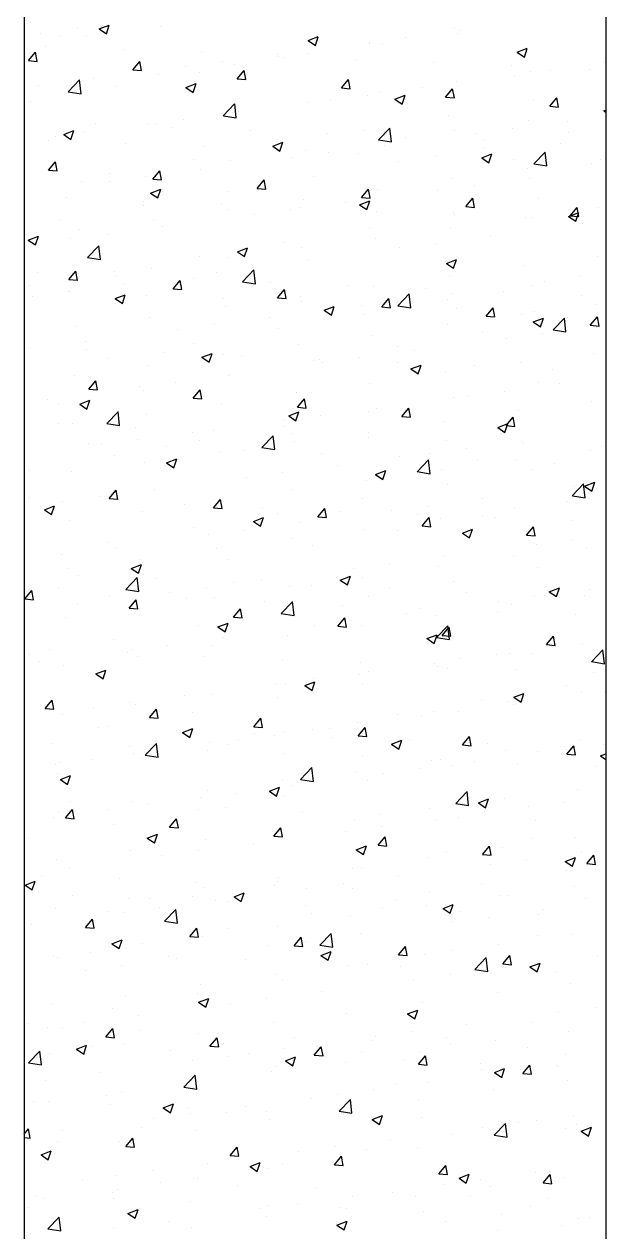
# Model space of a CAD drawing. Header units: millimetres. Extents: x 331487 to 517269, y 198509 to 399936.
# Drawn here: x 420204 to 420604, y 336770 to 337600 of the extents above; entities that cross this region are included whole.
import ezdxf

# ---------------------------------------------------------------- set-up
doc = ezdxf.new("R2010")
doc.units = ezdxf.units.MM
doc.header["$MEASUREMENT"] = 0
doc.layers.add('COLUMN', color=6, linetype='Continuous')

msp = doc.modelspace()

# ---------------------------------------------------------------- linework, layer by layer
at = {"layer": 'COLUMN'}
for p, q in [((420204.35, 340095.96), (420204.35, 335610.96)), ((420604.35, 339695.96), (420604.35, 335210.96))]:
    msp.add_line(p, q, dxfattribs=at)
at = {"layer": 'COLUMN', "color": 2, "linetype": 'Continuous'}
for p, q in [((420215.7, 337593.21), (420215.7, 337593.21)), ((420228.72, 337591.4), (420228.72, 337591.4)), ((420240.73, 337596.51), (420240.73, 337596.51)), ((420247.54, 337591.5), (420247.54, 337591.5)), ((420255.9, 337596.23), (420262.9, 337598.91)), ((420255.9, 337596.23), (420260.87, 337592.87)), ((420260.87, 337592.87), (420262.89, 337598.91)), ((420298.05, 337597.91), (420298.05, 337597.91)), ((420500.18, 337596.45), (420500.18, 337596.45)), ((420502.57, 337593.05), (420502.57, 337593.05)), ((420504.42, 337595.25), (420504.42, 337595.25)), ((420219.2, 337584.33), (420219.2, 337584.33)), ((420399.61, 337588.22), (420406.61, 337590.91)), ((420399.61, 337588.22), (420404.58, 337584.86)), ((420404.58, 337584.86), (420406.61, 337590.9)), ((420441.52, 337586.96), (420441.52, 337586.96)), ((420441.86, 337586.44), (420441.86, 337586.44)), ((420450.63, 337585.56), (420450.63, 337585.56)), ((420466.55, 337590.26), (420466.55, 337590.26)), ((420543.32, 337580.21), (420550.32, 337582.9)), ((420548.29, 337576.85), (420550.32, 337582.89)), ((420207.28, 337574.49), (420212.1, 337580.23)), ((420207.28, 337574.49), (420213.26, 337573.96)), ((420213.25, 337573.96), (420212.1, 337580.23)), ((420272.58, 337582.07), (420272.58, 337582.07)), ((420325.97, 337579.82), (420325.97, 337579.82)), ((420378.36, 337578.65), (420378.36, 337578.65)), ((420379.35, 337577.56), (420379.35, 337577.56)), ((420383.55, 337576.43), (420383.55, 337576.43)), ((420400.12, 337579.16), (420400.12, 337579.16)), ((420432.73, 337575.3), (420432.73, 337575.3)), ((420543.32, 337580.21), (420548.3, 337576.85)), ((420279, 337568.21), (420283.82, 337573.96)), ((420279, 337568.21), (420284.98, 337567.69)), ((420284.98, 337567.68), (420283.82, 337573.95)), ((420315.45, 337570.37), (420315.45, 337570.37)), ((420325.23, 337566.42), (420325.23, 337566.42)), ((420340.49, 337573.66), (420340.49, 337573.66)), ((420348.77, 337572.11), (420348.77, 337572.11)), ((420350.73, 337561.94), (420355.55, 337567.68)), ((420356.71, 337561.41), (420355.55, 337567.68)), ((420486.11, 337573.05), (420486.11, 337573.05)), ((420539.5, 337570.79), (420539.5, 337570.79)), ((420552.69, 337566.81), (420552.69, 337566.81)), ((420566.3, 337567.42), (420566.3, 337567.42)), ((420592.88, 337568.54), (420592.88, 337568.54)), ((420603.2, 337573.21), (420603.2, 337573.21)), ((420604.18, 337572.4), (420604.18, 337572.4)), ((420234.59, 337553.1), (420242.38, 337561.22)), ((420243.5, 337551.74), (420242.39, 337561.24)), ((420246.32, 337558.21), (420246.32, 337558.21)), ((420252.3, 337562.05), (420252.3, 337562.05)), ((420296.83, 337564.62), (420296.83, 337564.62)), ((420315.59, 337555.96), (420322.59, 337558.65)), ((420320.56, 337552.61), (420322.59, 337558.65)), ((420350.73, 337561.94), (420356.71, 337561.41)), ((420422.46, 337555.66), (420427.28, 337561.41)), ((420428.43, 337555.13), (420427.28, 337561.4)), ((420501.35, 337559.77), (420501.35, 337559.77)), ((420541.27, 337564.12), (420541.27, 337564.12)), ((420214.43, 337557.07), (420214.43, 337557.07)), ((420234.61, 337553.12), (420243.5, 337551.74)), ((420266.91, 337556.41), (420266.91, 337556.41)), ((420315.59, 337555.96), (420320.56, 337552.61)), ((420422.46, 337555.66), (420428.43, 337555.14)), ((420440.24, 337550.82), (420440.24, 337550.82)), ((420449.41, 337552.27), (420449.41, 337552.27)), ((420459.3, 337547.96), (420466.3, 337550.64)), ((420464.27, 337544.6), (420466.3, 337550.64)), ((420478.12, 337555.81), (420478.12, 337555.81)), ((420494.18, 337549.39), (420499, 337555.13)), ((420500.16, 337548.86), (420499, 337555.13)), ((420208.59, 337546.4), (420208.59, 337546.4)), ((420341.31, 337536.55), (420349.1, 337544.67)), ((420350.22, 337535.19), (420349.12, 337544.69)), ((420398.9, 337545.87), (420398.9, 337545.87)), ((420415.21, 337547.52), (420415.21, 337547.52)), ((420459.3, 337547.96), (420464.27, 337544.6)), ((420494.18, 337549.39), (420500.16, 337548.86)), ((420554.37, 337546.79), (420554.37, 337546.79)), ((420565.91, 337543.11), (420570.73, 337548.86)), ((420565.91, 337543.11), (420571.89, 337542.59)), ((420571.88, 337542.58), (420570.73, 337548.85)), ((420314.18, 337534.22), (420314.18, 337534.22)), ((420341.33, 337536.57), (420350.22, 337535.19)), ((420347.56, 337538.82), (420347.56, 337538.82)), ((420352.05, 337539.21), (420352.05, 337539.21)), ((420496.05, 337536.78), (420496.05, 337536.78)), ((420551.48, 337533.52), (420551.48, 337533.52)), ((420577.87, 337532.96), (420577.87, 337532.96)), ((420601.99, 337539.92), (420601.99, 337539.92)), ((420603.01, 337539.95), (420604.35, 337540.46)), ((420603.01, 337539.95), (420604.35, 337539.05)), ((420231.56, 337523.71), (420238.57, 337526.4)), ((420236.54, 337520.35), (420238.56, 337526.4)), ((420245.11, 337524.93), (420245.11, 337524.93)), ((420253.11, 337530.97), (420253.11, 337530.97)), ((420289.15, 337530.93), (420289.15, 337530.93)), ((420295.62, 337531.33), (420295.62, 337531.33)), ((420306.49, 337528.72), (420306.49, 337528.72)), ((420359.87, 337526.46), (420359.87, 337526.46)), ((420437.74, 337526.77), (420437.74, 337526.77)), ((420448.04, 337520), (420455.83, 337528.12)), ((420456.95, 337518.64), (420455.84, 337528.13)), ((420500.13, 337526.48), (420500.13, 337526.48)), ((420514.96, 337524.68), (420514.96, 337524.68)), ((420540, 337527.97), (420540, 337527.97)), ((420578.33, 337524.84), (420578.33, 337524.84)), ((420220.81, 337519.79), (420220.81, 337519.79)), ((420225.99, 337522.61), (420225.99, 337522.61)), ((420231.56, 337523.71), (420236.54, 337520.36)), ((420274.2, 337517.54), (420274.2, 337517.54)), ((420375.28, 337515.7), (420382.28, 337518.39)), ((420379.42, 337516.76), (420379.42, 337516.76)), ((420380.25, 337512.35), (420382.28, 337518.39)), ((420413.26, 337524.2), (420413.26, 337524.2)), ((420448.05, 337520.02), (420456.95, 337518.64)), ((420448.2, 337518.98), (420448.2, 337518.98)), ((420451.81, 337516.36), (420451.81, 337516.36)), ((420466.64, 337521.95), (420466.64, 337521.95)), ((420520.02, 337519.69), (420520.02, 337519.69)), ((420573.4, 337517.44), (420573.4, 337517.44)), ((420327.58, 337515.28), (420327.58, 337515.28)), ((420375.28, 337515.7), (420380.25, 337512.35)), ((420380.96, 337513.03), (420380.96, 337513.03)), ((420388.9, 337508.08), (420388.9, 337508.08)), ((420397.68, 337512.58), (420397.68, 337512.58)), ((420413.94, 337511.38), (420413.94, 337511.38)), ((420434.34, 337510.77), (420434.34, 337510.77)), ((420487.72, 337508.52), (420487.72, 337508.52)), ((420518.99, 337507.69), (420525.99, 337510.38)), ((420520.02, 337514.83), (420520.02, 337514.83)), ((420523.96, 337504.34), (420525.99, 337510.38)), ((420554.76, 337503.45), (420562.55, 337511.57)), ((420563.67, 337502.08), (420562.57, 337511.58)), ((420221.15, 337499.27), (420225.97, 337505.01)), ((420227.13, 337498.74), (420225.97, 337505.01)), ((420321.1, 337506.75), (420321.1, 337506.75)), ((420325.75, 337499.77), (420325.75, 337499.77)), ((420346.34, 337505.54), (420346.34, 337505.54)), ((420461.7, 337504.82), (420461.7, 337504.82)), ((420518.99, 337507.69), (420523.96, 337504.34)), ((420541.11, 337506.26), (420541.11, 337506.26)), ((420550.26, 337500.23), (420550.26, 337500.23)), ((420554.78, 337503.46), (420563.67, 337502.08)), ((420594.49, 337504.01), (420594.49, 337504.01)), ((420600.77, 337506.63), (420600.77, 337506.63)), ((420221.15, 337499.27), (420227.13, 337498.74)), ((420243.89, 337491.64), (420243.89, 337491.64)), ((420262.78, 337496.74), (420262.78, 337496.74)), ((420262.84, 337491.49), (420262.84, 337491.49)), ((420287.87, 337494.78), (420287.87, 337494.78)), ((420292.88, 337492.99), (420297.7, 337498.74)), ((420292.88, 337492.99), (420298.86, 337492.47)), ((420294.4, 337498.04), (420294.4, 337498.04)), ((420298.85, 337492.46), (420297.7, 337498.73)), ((420364.6, 337486.72), (420369.43, 337492.46)), ((420370.58, 337486.19), (420369.42, 337492.46)), ((420403.38, 337494.81), (420403.38, 337494.81)), ((420498.92, 337493.19), (420498.92, 337493.19)), ((420551.56, 337493.52), (420551.56, 337493.52)), ((420204.46, 337486.73), (420204.46, 337486.73)), ((420291.26, 337483.45), (420298.26, 337486.14)), ((420291.26, 337483.45), (420296.23, 337480.09)), ((420296.23, 337480.09), (420298.25, 337486.14)), ((420345.06, 337484.8), (420345.06, 337484.8)), ((420364.61, 337486.72), (420370.58, 337486.19)), ((420436.33, 337480.44), (420441.15, 337486.19)), ((420442.31, 337479.91), (420441.15, 337486.18)), ((420446.98, 337485.69), (420446.98, 337485.69)), ((420488.66, 337485.24), (420488.66, 337485.24)), ((420513.69, 337488.53), (420513.69, 337488.53)), ((420233.22, 337480.14), (420233.22, 337480.14)), ((420286.6, 337477.88), (420286.6, 337477.88)), ((420339.98, 337475.63), (420339.98, 337475.63)), ((420396.47, 337479.29), (420396.47, 337479.29)), ((420425.5, 337476.92), (420425.5, 337476.92)), ((420434.97, 337475.44), (420441.97, 337478.13)), ((420434.97, 337475.44), (420439.94, 337472.09)), ((420436.33, 337480.44), (420442.31, 337479.92)), ((420439.94, 337472.08), (420441.97, 337478.13)), ((420508.06, 337474.17), (420512.88, 337479.91)), ((420514.03, 337473.64), (420512.88, 337479.91)), ((420558.21, 337479.83), (420558.21, 337479.83)), ((420286.74, 337474.79), (420286.74, 337474.79)), ((420345.12, 337472.25), (420345.12, 337472.25)), ((420362.59, 337468.64), (420362.59, 337468.64)), ((420387.63, 337471.94), (420387.63, 337471.94)), ((420393.36, 337473.37), (420393.36, 337473.37)), ((420446.74, 337471.12), (420446.74, 337471.12)), ((420499.89, 337469.82), (420499.89, 337469.82)), ((420500.13, 337468.86), (420500.13, 337468.86)), ((420508.06, 337474.17), (420514.03, 337473.64)), ((420549.05, 337466.94), (420549.05, 337466.94)), ((420553.51, 337466.61), (420553.51, 337466.61)), ((420578.68, 337467.43), (420585.68, 337470.12)), ((420578.68, 337467.43), (420583.66, 337464.08)), ((420579.78, 337467.89), (420584.6, 337473.64)), ((420579.78, 337467.89), (420585.76, 337467.37)), ((420583.65, 337464.08), (420585.68, 337470.12)), ((420585.76, 337467.36), (420584.6, 337473.63)), ((420599.56, 337473.34), (420599.56, 337473.34)), ((420228.42, 337464.77), (420228.42, 337464.77)), ((420242.68, 337458.35), (420242.68, 337458.35)), ((420293.19, 337464.75), (420293.19, 337464.75)), ((420299.44, 337460.33), (420299.44, 337460.33)), ((420441.57, 337459.81), (420441.57, 337459.81)), ((420497.7, 337459.9), (420497.7, 337459.9)), ((420588.41, 337462.39), (420588.41, 337462.39)), ((420207.23, 337451.2), (420214.23, 337453.88)), ((420207.23, 337451.2), (420212.21, 337447.84)), ((420212.2, 337447.84), (420214.23, 337453.88)), ((420236.53, 337452.04), (420236.53, 337452.04)), ((420261.57, 337455.34), (420261.57, 337455.34)), ((420445.76, 337452.4), (420445.76, 337452.4)), ((420525.26, 337454.08), (420525.26, 337454.08)), ((420247.85, 337439.14), (420255.64, 337447.26)), ((420256.76, 337437.78), (420255.65, 337447.27)), ((420350.95, 337443.19), (420357.95, 337445.88)), ((420350.95, 337443.19), (420355.92, 337439.83)), ((420355.92, 337439.83), (420357.94, 337445.87)), ((420383.25, 337449.8), (420383.25, 337449.8)), ((420395.25, 337446), (420395.25, 337446)), ((420462.35, 337445.8), (420462.35, 337445.8)), ((420487.38, 337449.09), (420487.38, 337449.09)), ((420247.86, 337439.16), (420256.76, 337437.78)), ((420324.93, 337439.79), (420324.93, 337439.79)), ((420343.91, 337438.96), (420343.91, 337438.96)), ((420399.2, 337437.48), (420399.2, 337437.48)), ((420494.66, 337435.18), (420501.66, 337437.87)), ((420494.66, 337435.18), (420499.63, 337431.82)), ((420499.63, 337431.82), (420501.66, 337437.86)), ((420547.83, 337433.65), (420547.83, 337433.65)), ((420598.34, 337440.05), (420598.34, 337440.05)), ((420213.74, 337429.04), (420213.74, 337429.04)), ((420235.03, 337424.05), (420239.85, 337429.79)), ((420241, 337423.52), (420239.85, 337429.79)), ((420266.61, 337429.78), (420266.61, 337429.78)), ((420267.12, 337426.79), (420267.12, 337426.79)), ((420291.97, 337431.46), (420291.97, 337431.46)), ((420336.29, 337429.2), (420336.29, 337429.2)), ((420354.57, 337422.59), (420362.36, 337430.71)), ((420361.32, 337432.5), (420361.32, 337432.5)), ((420363.48, 337421.22), (420362.38, 337430.72)), ((420496.49, 337426.61), (420496.49, 337426.61)), ((420587.14, 337426.25), (420587.14, 337426.25)), ((420208.3, 337419.77), (420208.3, 337419.77)), ((420235.03, 337424.05), (420241.01, 337423.53)), ((420241.46, 337425.06), (420241.46, 337425.06)), ((420273.13, 337420.89), (420273.13, 337420.89)), ((420306.75, 337417.77), (420311.57, 337423.52)), ((420306.75, 337417.77), (420312.73, 337417.25)), ((420312.73, 337417.24), (420311.57, 337423.51)), ((420320.51, 337424.53), (420320.51, 337424.53)), ((420354.59, 337422.6), (420363.48, 337421.22)), ((420373.89, 337422.27), (420373.89, 337422.27)), ((420378.48, 337411.5), (420383.3, 337417.24)), ((420384.46, 337410.97), (420383.3, 337417.24)), ((420427.27, 337420.02), (420427.27, 337420.02)), ((420444.55, 337419.11), (420444.55, 337419.11)), ((420480.65, 337417.76), (420480.65, 337417.76)), ((420554.08, 337420.17), (420554.08, 337420.17)), ((420562.11, 337422.95), (420562.11, 337422.95)), ((420210.23, 337412.6), (420210.23, 337412.6)), ((420234.83, 337415.61), (420234.83, 337415.61)), ((420235.26, 337415.9), (420235.26, 337415.9)), ((420266.92, 337410.93), (420273.93, 337413.62)), ((420266.92, 337410.93), (420271.9, 337407.58)), ((420271.89, 337407.58), (420273.92, 337413.62)), ((420288.21, 337413.35), (420288.21, 337413.35)), ((420341.59, 337411.1), (420341.59, 337411.1)), ((420378.48, 337411.5), (420384.46, 337410.97)), ((420394.04, 337412.71), (420394.04, 337412.71)), ((420394.97, 337408.84), (420394.97, 337408.84)), ((420450.21, 337405.22), (420455.03, 337410.97)), ((420456.18, 337404.69), (420455.03, 337410.96)), ((420461.08, 337409.65), (420461.08, 337409.65)), ((420461.3, 337406.04), (420469.09, 337414.15)), ((420470.21, 337404.67), (420469.1, 337414.17)), ((420495.76, 337410.15), (420495.76, 337410.15)), ((420498.95, 337414.64), (420498.95, 337414.64)), ((420534.04, 337415.51), (420534.04, 337415.51)), ((420587.42, 337413.25), (420587.42, 337413.25)), ((420342.69, 337405.67), (420342.69, 337405.67)), ((420410.64, 337402.93), (420417.64, 337405.61)), ((420410.64, 337402.93), (420415.61, 337399.57)), ((420415.61, 337399.57), (420417.64, 337405.61)), ((420436.04, 337406.35), (420436.04, 337406.35)), ((420448.36, 337406.59), (420448.36, 337406.59)), ((420450.21, 337405.22), (420456.18, 337404.7)), ((420461.31, 337406.05), (420470.2, 337404.67)), ((420501.74, 337404.33), (420501.74, 337404.33)), ((420521.93, 337398.95), (420526.75, 337404.69)), ((420527.91, 337398.42), (420526.75, 337404.69)), ((420546.61, 337400.36), (420546.61, 337400.36)), ((420555.12, 337402.08), (420555.12, 337402.08)), ((420597.12, 337406.76), (420597.12, 337406.76)), ((420290.75, 337398.17), (420290.75, 337398.17)), ((420335.01, 337393.05), (420335.01, 337393.05)), ((420372.89, 337398.04), (420372.89, 337398.04)), ((420437.44, 337400.14), (420437.44, 337400.14)), ((420495.27, 337393.32), (420495.27, 337393.32)), ((420521.93, 337398.95), (420527.91, 337398.42)), ((420554.35, 337394.92), (420561.35, 337397.6)), ((420554.35, 337394.92), (420559.32, 337391.56)), ((420559.32, 337391.56), (420561.35, 337397.6)), ((420568.02, 337389.49), (420575.81, 337397.6)), ((420576.93, 337388.12), (420575.82, 337397.62)), ((420578.04, 337398.21), (420578.04, 337398.21)), ((420593.66, 337392.67), (420598.48, 337398.42)), ((420593.66, 337392.67), (420599.64, 337392.15)), ((420599.63, 337392.14), (420598.48, 337398.41)), ((420240.24, 337391.77), (420240.24, 337391.77)), ((420309.98, 337389.76), (420309.98, 337389.76)), ((420379.12, 337390.13), (420379.12, 337390.13)), ((420443.33, 337385.82), (420443.33, 337385.82)), ((420519.72, 337388.2), (420519.72, 337388.2)), ((420560.83, 337386.81), (420560.83, 337386.81)), ((420568.04, 337389.5), (420576.93, 337388.12)), ((420598.71, 337391.79), (420598.71, 337391.79)), ((420208.95, 337376.46), (420208.95, 337376.46)), ((420246.83, 337381.44), (420246.83, 337381.44)), ((420247.23, 337375.95), (420247.23, 337375.95)), ((420320.8, 337380.12), (420320.8, 337380.12)), ((420392.82, 337379.42), (420392.82, 337379.42)), ((420461.4, 337378.19), (420461.4, 337378.19)), ((420535.8, 337383.51), (420535.8, 337383.51)), ((420262.49, 337370.11), (420262.49, 337370.11)), ((420300.61, 337373.7), (420300.61, 337373.7)), ((420326.61, 337370.67), (420333.62, 337373.36)), ((420326.61, 337370.67), (420331.59, 337367.32)), ((420331.59, 337367.32), (420333.61, 337373.36)), ((420341.48, 337372.38), (420341.48, 337372.38)), ((420353.99, 337371.44), (420353.99, 337371.44)), ((420403.08, 337368.18), (420403.08, 337368.18)), ((420407.38, 337369.19), (420407.38, 337369.19)), ((420434.77, 337370.21), (420434.77, 337370.21)), ((420472.64, 337375.2), (420472.64, 337375.2)), ((420545.4, 337367.07), (420545.4, 337367.07)), ((420595.91, 337373.47), (420595.91, 337373.47)), ((420289.54, 337364.88), (420289.54, 337364.88)), ((420409.74, 337366.91), (420409.74, 337366.91)), ((420460.76, 337366.93), (420460.76, 337366.93)), ((420470.33, 337362.66), (420477.33, 337365.35)), ((420470.33, 337362.66), (420475.3, 337359.31)), ((420475.3, 337359.31), (420477.33, 337365.35)), ((420494.05, 337360.03), (420494.05, 337360.03)), ((420514.14, 337364.68), (420514.14, 337364.68)), ((420567.52, 337362.42), (420567.52, 337362.42)), ((420239.03, 337358.48), (420239.03, 337358.48)), ((420248.9, 337348.83), (420253.72, 337354.57)), ((420254.88, 337348.3), (420253.72, 337354.57)), ((420308.71, 337353.61), (420308.71, 337353.61)), ((420344.77, 337358.17), (420344.77, 337358.17)), ((420346.58, 337358.6), (420346.58, 337358.6)), ((420442.12, 337352.53), (420442.12, 337352.53)), ((420557.91, 337353.2), (420557.91, 337353.2)), ((420572.4, 337352.35), (420572.4, 337352.35)), ((420248.9, 337348.83), (420254.88, 337348.31)), ((420283.67, 337350.32), (420283.67, 337350.32)), ((420286.45, 337348.16), (420286.45, 337348.16)), ((420320.63, 337342.55), (420325.45, 337348.3)), ((420320.63, 337342.55), (420326.61, 337342.03)), ((420326.6, 337342.03), (420325.45, 337348.29)), ((420391.6, 337346.13), (420391.6, 337346.13)), ((420499.59, 337343.19), (420499.59, 337343.19)), ((420509.49, 337344.07), (420509.49, 337344.07)), ((420534.53, 337347.36), (420534.53, 337347.36)), ((420220.52, 337342), (420220.52, 337342)), ((420228.13, 337338.15), (420228.13, 337338.15)), ((420242.59, 337338.42), (420249.59, 337341.11)), ((420242.59, 337338.42), (420247.57, 337335.06)), ((420247.56, 337335.06), (420249.59, 337341.11)), ((420340.26, 337339.09), (420340.26, 337339.09)), ((420392.36, 337336.28), (420397.18, 337342.02)), ((420392.36, 337336.28), (420398.33, 337335.76)), ((420398.33, 337335.75), (420397.17, 337342.02)), ((420446.34, 337335.75), (420446.34, 337335.75)), ((420464.08, 337330), (420468.9, 337335.75)), ((420470.06, 337329.47), (420468.9, 337335.74)), ((420594.69, 337340.18), (420594.69, 337340.18)), ((420261.11, 337325.18), (420268.9, 337333.29)), ((420270.02, 337323.81), (420268.91, 337333.31)), ((420288.32, 337331.59), (420288.32, 337331.59)), ((420383.43, 337327.47), (420383.43, 337327.47)), ((420386.3, 337330.41), (420393.31, 337333.1)), ((420386.31, 337330.41), (420391.28, 337327.06)), ((420391.28, 337327.05), (420393.3, 337333.1)), ((420408.46, 337330.77), (420408.46, 337330.77)), ((420441.27, 337333.18), (420441.27, 337333.18)), ((420464.08, 337330), (420470.06, 337329.48)), ((420492.84, 337326.74), (420492.84, 337326.74)), ((420535.81, 337323.73), (420540.63, 337329.47)), ((420541.78, 337323.2), (420540.63, 337329.47)), ((420544.18, 337333.78), (420544.18, 337333.78)), ((420227.76, 337324.85), (420227.76, 337324.85)), ((420237.81, 337325.19), (420237.81, 337325.19)), ((420261.12, 337325.19), (420270.01, 337323.81)), ((420281.14, 337322.6), (420281.14, 337322.6)), ((420320.27, 337319.16), (420320.27, 337319.16)), ((420334.52, 337320.34), (420334.52, 337320.34)), ((420382.96, 337323.17), (420382.96, 337323.17)), ((420387.9, 337318.09), (420387.9, 337318.09)), ((420440.9, 337319.24), (420440.9, 337319.24)), ((420530.02, 337322.4), (420537.02, 337325.09)), ((420530.02, 337322.4), (420534.99, 337319.05)), ((420534.99, 337319.05), (420537.02, 337325.09)), ((420535.81, 337323.73), (420541.78, 337323.21)), ((420248.84, 337311.42), (420248.84, 337311.42)), ((420257.37, 337310.88), (420257.37, 337310.88)), ((420282.4, 337314.17), (420282.4, 337314.17)), ((420302.22, 337309.17), (420302.22, 337309.17)), ((420324.64, 337313.16), (420324.64, 337313.16)), ((420367.83, 337308.63), (420375.62, 337316.74)), ((420376.74, 337307.26), (420375.63, 337316.76)), ((420390.39, 337312.84), (420390.39, 337312.84)), ((420441.28, 337315.83), (420441.28, 337315.83)), ((420494.67, 337313.58), (420494.67, 337313.58)), ((420546.09, 337312.91), (420546.09, 337312.91)), ((420548.05, 337311.32), (420548.05, 337311.32)), ((420601.43, 337309.07), (420601.43, 337309.07)), ((420266.32, 337303.15), (420266.32, 337303.15)), ((420302.28, 337298.16), (420309.28, 337300.85)), ((420307.25, 337294.8), (420309.28, 337300.84)), ((420339.04, 337305.8), (420339.04, 337305.8)), ((420355.6, 337306.91), (420355.6, 337306.91)), ((420367.84, 337308.64), (420376.74, 337307.26)), ((420408.99, 337304.66), (420408.99, 337304.66)), ((420462.37, 337302.4), (420462.37, 337302.4)), ((420483.18, 337304.63), (420483.18, 337304.63)), ((420508.22, 337307.92), (420508.22, 337307.92)), ((420593.48, 337306.89), (420593.48, 337306.89)), ((420208, 337293.14), (420208, 337293.14)), ((420287.11, 337298.3), (420287.11, 337298.3)), ((420302.28, 337298.16), (420307.26, 337294.8)), ((420420.03, 337296.31), (420420.03, 337296.31)), ((420446, 337290.15), (420453, 337292.84)), ((420450.97, 337286.79), (420452.99, 337292.83)), ((420474.55, 337292.07), (420482.34, 337300.19)), ((420483.46, 337290.71), (420482.36, 337300.21)), ((420491.62, 337293.45), (420491.62, 337293.45)), ((420515.75, 337300.14), (420515.75, 337300.14)), ((420542.97, 337300.49), (420542.97, 337300.49)), ((420553.78, 337293.54), (420553.78, 337293.54)), ((420569.13, 337297.89), (420569.13, 337297.89)), ((420236.6, 337291.9), (420236.6, 337291.9)), ((420357.12, 337288.03), (420357.12, 337288.03)), ((420382.16, 337291.33), (420382.16, 337291.33)), ((420439.68, 337285.95), (420439.68, 337285.95)), ((420446, 337290.15), (420450.97, 337286.79)), ((420474.57, 337292.09), (420483.46, 337290.71)), ((420589.71, 337282.14), (420596.71, 337284.83)), ((420594.68, 337278.78), (420596.71, 337284.83)), ((420262.78, 337273.61), (420267.6, 337279.36)), ((420268.75, 337273.08), (420267.6, 337279.35)), ((420293.97, 337279.72), (420293.97, 337279.72)), ((420389.17, 337279.55), (420389.17, 337279.55)), ((420495.46, 337283.53), (420495.46, 337283.53)), ((420581.28, 337275.52), (420589.07, 337283.64)), ((420582.94, 337281.78), (420582.94, 337281.78)), ((420590.19, 337274.16), (420589.08, 337283.65)), ((420589.71, 337282.14), (420594.68, 337278.78)), ((420207.86, 337274.02), (420207.86, 337274.02)), ((420218.26, 337265.9), (420225.26, 337268.59)), ((420223.23, 337262.55), (420225.26, 337268.59)), ((420231.06, 337271.44), (420231.06, 337271.44)), ((420256.09, 337274.73), (420256.09, 337274.73)), ((420261.24, 337271.77), (420261.24, 337271.77)), ((420262.78, 337273.61), (420268.76, 337273.09)), ((420314.62, 337269.51), (420314.62, 337269.51)), ((420334.5, 337267.33), (420339.33, 337273.08)), ((420337.83, 337272.51), (420337.83, 337272.51)), ((420340.48, 337266.81), (420339.32, 337273.07)), ((420437.15, 337273.52), (420437.15, 337273.52)), ((420481.91, 337268.48), (420481.91, 337268.48)), ((420519.78, 337273.47), (420519.78, 337273.47)), ((420577.74, 337271.58), (420577.74, 337271.58)), ((420581.29, 337275.54), (420590.19, 337274.16)), ((420592.26, 337273.6), (420592.26, 337273.6)), ((420218.26, 337265.9), (420223.23, 337262.55)), ((420285.89, 337265.01), (420285.89, 337265.01)), ((420334.5, 337267.33), (420340.48, 337266.81)), ((420361.97, 337257.9), (420368.98, 337260.58)), ((420366.94, 337254.54), (420368.97, 337260.58)), ((420368.01, 337267.26), (420368.01, 337267.26)), ((420378.83, 337263.5), (420378.83, 337263.5)), ((420406.23, 337261.06), (420411.05, 337266.8)), ((420406.23, 337261.06), (420412.21, 337260.54)), ((420412.21, 337260.53), (420411.05, 337266.8)), ((420421.39, 337265), (420421.39, 337265)), ((420456.88, 337265.19), (420456.88, 337265.19)), ((420474.77, 337262.75), (420474.77, 337262.75)), ((420477.96, 337254.78), (420482.78, 337260.53)), ((420483.93, 337254.26), (420482.78, 337260.52)), ((420490.41, 337260.16), (420490.41, 337260.16)), ((420519.43, 337261.57), (420519.43, 337261.57)), ((420528.15, 337260.49), (420528.15, 337260.49)), ((420541.75, 337267.2), (420541.75, 337267.2)), ((420235.38, 337258.61), (420235.38, 337258.61)), ((420320.51, 337253.49), (420320.51, 337253.49)), ((420355.85, 337251.89), (420355.85, 337251.89)), ((420361.97, 337257.9), (420366.95, 337254.54)), ((420393.72, 337256.87), (420393.72, 337256.87)), ((420438.47, 337252.66), (420438.47, 337252.66)), ((420461.11, 337251.56), (420461.11, 337251.56)), ((420477.96, 337254.78), (420483.93, 337254.26)), ((420505.69, 337249.89), (420512.69, 337252.57)), ((420510.66, 337246.53), (420512.69, 337252.57)), ((420549.68, 337248.51), (420554.5, 337254.25)), ((420555.66, 337247.98), (420554.5, 337254.25)), ((420581.54, 337258.24), (420581.54, 337258.24)), ((420262.19, 337243.48), (420262.19, 337243.48)), ((420330.82, 337248.59), (420330.82, 337248.59)), ((420387.96, 337246.26), (420387.96, 337246.26)), ((420505.69, 337249.89), (420510.66, 337246.53)), ((420549.68, 337248.51), (420555.66, 337247.99)), ((420581.67, 337245.64), (420581.67, 337245.64)), ((420229.79, 337235.29), (420229.79, 337235.29)), ((420267.66, 337240.28), (420267.66, 337240.28)), ((420336.61, 337239.22), (420336.61, 337239.22)), ((420402.79, 337241.55), (420402.79, 337241.55)), ((420556.63, 337242.34), (420556.63, 337242.34)), ((420591.04, 337240.31), (420591.04, 337240.31)), ((420204.75, 337231.99), (420204.75, 337231.99)), ((420277.95, 337225.64), (420284.95, 337228.33)), ((420282.92, 337222.29), (420284.95, 337228.33)), ((420284.67, 337231.72), (420284.67, 337231.72)), ((420344.47, 337231.54), (420344.47, 337231.54)), ((420455.6, 337229.04), (420455.6, 337229.04)), ((420489.19, 337226.87), (420489.19, 337226.87)), ((420493.48, 337234.03), (420493.48, 337234.03)), ((420540.53, 337233.91), (420540.53, 337233.91)), ((420557.62, 337226.57), (420557.62, 337226.57)), ((420234.16, 337225.32), (420234.16, 337225.32)), ((420241.77, 337220.67), (420241.77, 337220.67)), ((420274.36, 337211.21), (420282.15, 337219.33)), ((420277.95, 337225.64), (420282.93, 337222.29)), ((420283.27, 337209.85), (420282.17, 337219.35)), ((420286.15, 337221.53), (420286.15, 337221.53)), ((420295.15, 337218.41), (420295.15, 337218.41)), ((420421.66, 337217.63), (420428.67, 337220.32)), ((420426.64, 337214.28), (420428.66, 337220.32)), ((420430.57, 337225.75), (420430.57, 337225.75)), ((420437.25, 337219.37), (420437.25, 337219.37)), ((420204.93, 337204.67), (420209.75, 337210.41)), ((420209.47, 337209.49), (420209.47, 337209.49)), ((420210.9, 337204.14), (420209.75, 337210.41)), ((420227.83, 337211.52), (420227.83, 337211.52)), ((420274.38, 337211.23), (420283.27, 337209.85)), ((420329.54, 337212.44), (420329.54, 337212.44)), ((420348.53, 337216.16), (420348.53, 337216.16)), ((420367.42, 337217.43), (420367.42, 337217.43)), ((420386.74, 337212.97), (420386.74, 337212.97)), ((420401.92, 337213.9), (420401.92, 337213.9)), ((420421.66, 337217.63), (420426.64, 337214.28)), ((420455.3, 337211.65), (420455.3, 337211.65)), ((420499.3, 337216.56), (420499.3, 337216.56)), ((420565.38, 337209.62), (420572.38, 337212.31)), ((420565.38, 337209.62), (420570.35, 337206.27)), ((420570.35, 337206.27), (420572.38, 337212.31)), ((420593.23, 337211.18), (420593.23, 337211.18)), ((420204.93, 337204.67), (420210.9, 337204.14)), ((420262.85, 337207.24), (420262.85, 337207.24)), ((420276.65, 337198.39), (420281.47, 337204.14)), ((420282.63, 337197.86), (420281.47, 337204.13)), ((420304.51, 337209.15), (420304.51, 337209.15)), ((420316.24, 337204.98), (420316.24, 337204.98)), ((420335.4, 337205.93), (420335.4, 337205.93)), ((420369.62, 337202.73), (420369.62, 337202.73)), ((420381.09, 337194.66), (420388.88, 337202.78)), ((420390, 337193.3), (420388.89, 337202.79)), ((420440.98, 337206.55), (420440.98, 337206.55)), ((420508.68, 337209.39), (420508.68, 337209.39)), ((420530.33, 337202.9), (420530.33, 337202.9)), ((420555.36, 337206.2), (420555.36, 337206.2)), ((420562.06, 337207.14), (420562.06, 337207.14)), ((420589.83, 337207.03), (420589.83, 337207.03)), ((420241.35, 337200.83), (420241.35, 337200.83)), ((420276.65, 337198.39), (420282.63, 337197.87)), ((420283.46, 337198.43), (420283.46, 337198.43)), ((420348.38, 337192.12), (420353.2, 337197.86)), ((420354.35, 337191.59), (420353.2, 337197.86)), ((420381.1, 337194.68), (420390, 337193.3)), ((420382.66, 337196.54), (420382.66, 337196.54)), ((420423, 337200.47), (420423, 337200.47)), ((420467.17, 337194.59), (420467.17, 337194.59)), ((420476.38, 337198.21), (420476.38, 337198.21)), ((420487.97, 337193.58), (420487.97, 337193.58)), ((420529.77, 337195.96), (420529.77, 337195.96)), ((420539.32, 337200.62), (420539.32, 337200.62)), ((420583.15, 337193.7), (420583.15, 337193.7)), ((420232.95, 337192.03), (420232.95, 337192.03)), ((420324.34, 337186.53), (420324.34, 337186.53)), ((420337.64, 337185.38), (420344.64, 337188.07)), ((420337.64, 337185.38), (420342.62, 337182.03)), ((420342.61, 337182.02), (420344.64, 337188.07)), ((420348.38, 337192.12), (420354.36, 337191.59)), ((420404.26, 337186.3), (420404.26, 337186.3)), ((420420.11, 337185.84), (420424.93, 337191.59)), ((420420.11, 337185.84), (420426.08, 337185.32)), ((420426.08, 337185.31), (420424.92, 337191.58)), ((420429.3, 337189.6), (420429.3, 337189.6)), ((420436.04, 337186.08), (420436.04, 337186.08)), ((420487.81, 337178.11), (420495.6, 337186.23)), ((420491.83, 337179.56), (420496.65, 337185.31)), ((420496.72, 337176.75), (420495.62, 337186.24)), ((420497.81, 337179.04), (420496.65, 337185.3)), ((420266.02, 337176.52), (420266.02, 337176.52)), ((420341.11, 337177.99), (420341.11, 337177.99)), ((420385.52, 337179.68), (420385.52, 337179.68)), ((420481.35, 337177.37), (420488.36, 337180.06)), ((420481.36, 337177.37), (420486.33, 337174.02)), ((420486.33, 337174.02), (420488.35, 337180.06)), ((420487.83, 337178.12), (420496.72, 337176.75)), ((420491.83, 337179.56), (420497.81, 337179.04)), ((420563.56, 337173.29), (420568.38, 337179.04)), ((420569.53, 337172.76), (420568.38, 337179.03)), ((420221.87, 337169.84), (420221.87, 337169.84)), ((420278.2, 337169.71), (420278.2, 337169.71)), ((420303.24, 337173), (420303.24, 337173)), ((420334.18, 337172.64), (420334.18, 337172.64)), ((420563.56, 337173.29), (420569.53, 337172.77)), ((420566.93, 337171.74), (420566.93, 337171.74)), ((420588.61, 337173.74), (420588.61, 337173.74)), ((420594.54, 337161.56), (420602.33, 337169.68)), ((420603.45, 337160.19), (420602.34, 337169.69)), ((420207.71, 337166.51), (420207.71, 337166.51)), ((420215.05, 337161.39), (420215.05, 337161.39)), ((420275.26, 337167.58), (420275.26, 337167.58)), ((420282.24, 337165.14), (420282.24, 337165.14)), ((420328.64, 337165.33), (420328.64, 337165.33)), ((420382.02, 337163.07), (420382.02, 337163.07)), ((420435.4, 337160.82), (420435.4, 337160.82)), ((420486.76, 337160.29), (420486.76, 337160.29)), ((420504.02, 337163.46), (420504.02, 337163.46)), ((420529.05, 337166.76), (420529.05, 337166.76)), ((420538.1, 337167.33), (420538.1, 337167.33)), ((420553.49, 337166.91), (420553.49, 337166.91)), ((420594.55, 337161.57), (420603.44, 337160.19)), ((420231.73, 337158.74), (420231.73, 337158.74)), ((420253.62, 337153.13), (420260.62, 337155.82)), ((420253.62, 337153.13), (420258.59, 337149.77)), ((420258.59, 337149.77), (420260.62, 337155.81)), ((420434.82, 337152.8), (420434.82, 337152.8)), ((420440.86, 337155.15), (420440.86, 337155.15)), ((420488.79, 337158.56), (420488.79, 337158.56)), ((420495.17, 337156.9), (420495.17, 337156.9)), ((420542.17, 337156.31), (420542.17, 337156.31)), ((420595.55, 337154.05), (420595.55, 337154.05)), ((420377.96, 337146.86), (420377.96, 337146.86)), ((420384.31, 337146.39), (420384.31, 337146.39)), ((420397.33, 337145.12), (420404.33, 337147.81)), ((420397.33, 337145.12), (420402.31, 337141.76)), ((420402.3, 337141.76), (420404.33, 337147.8)), ((420402.99, 337150.16), (420402.99, 337150.16)), ((420436.85, 337146.89), (420436.85, 337146.89)), ((420577.45, 337144.95), (420577.45, 337144.95)), ((420218.8, 337129.45), (420223.62, 337135.19)), ((420224.78, 337128.92), (420223.62, 337135.19)), ((420314.8, 337138.55), (420314.8, 337138.55)), ((420332.96, 337139.35), (420332.96, 337139.35)), ((420378.53, 337136.88), (420378.53, 337136.88)), ((420519.13, 337134.94), (420519.13, 337134.94)), ((420541.05, 337137.11), (420548.05, 337139.8)), ((420541.05, 337137.11), (420546.02, 337133.75)), ((420546.02, 337133.75), (420548.04, 337139.8)), ((420587.4, 337140.45), (420587.4, 337140.45)), ((420603.77, 337140.61), (420603.77, 337140.61)), ((420218.8, 337129.45), (420224.78, 337128.92)), ((420251.89, 337130.27), (420251.89, 337130.27)), ((420276.93, 337133.56), (420276.93, 337133.56)), ((420281.03, 337131.85), (420281.03, 337131.85)), ((420290.53, 337123.17), (420295.35, 337128.92)), ((420296.5, 337122.64), (420295.35, 337128.91)), ((420320.21, 337126.87), (420320.21, 337126.87)), ((420485.54, 337127), (420485.54, 337127)), ((420502.75, 337127.31), (420502.75, 337127.31)), ((420536.89, 337134.04), (420536.89, 337134.04)), ((420540.62, 337132.3), (420540.62, 337132.3)), ((420230.52, 337125.45), (420230.52, 337125.45)), ((420290.53, 337123.17), (420296.51, 337122.65)), ((420362.25, 337116.9), (420367.08, 337122.64)), ((420368.23, 337116.37), (420367.07, 337122.64)), ((420433.6, 337119.51), (420433.6, 337119.51)), ((420460.81, 337124.93), (420460.81, 337124.93)), ((420477.71, 337124.02), (420477.71, 337124.02)), ((420255.78, 337116.48), (420255.78, 337116.48)), ((420261.9, 337116.85), (420261.9, 337116.85)), ((420309.16, 337114.23), (420309.16, 337114.23)), ((420313.31, 337112.87), (420320.31, 337115.55)), ((420313.31, 337112.87), (420318.28, 337109.51)), ((420318.28, 337109.51), (420320.31, 337115.55)), ((420362.25, 337116.9), (420368.23, 337116.37)), ((420362.55, 337111.97), (420362.55, 337111.97)), ((420376.68, 337110.72), (420376.68, 337110.72)), ((420383.09, 337113.1), (420383.09, 337113.1)), ((420402.49, 337114.92), (420402.49, 337114.92)), ((420414.56, 337115.7), (420414.56, 337115.7)), ((420433.98, 337110.62), (420438.8, 337116.37)), ((420433.98, 337110.62), (420439.96, 337110.1)), ((420439.96, 337110.09), (420438.8, 337116.36)), ((420505.71, 337104.35), (420510.53, 337110.09)), ((420511.68, 337103.82), (420510.53, 337110.09)), ((420223.49, 337105.31), (420223.49, 337105.31)), ((420276.87, 337103.05), (420276.87, 337103.05)), ((420287.62, 337097.25), (420295.41, 337105.37)), ((420296.53, 337095.89), (420295.43, 337105.38)), ((420331.75, 337106.06), (420331.75, 337106.06)), ((420344.18, 337104.91), (420344.18, 337104.91)), ((420351.65, 337107.42), (420351.65, 337107.42)), ((420415.93, 337109.72), (420415.93, 337109.72)), ((420457.02, 337104.86), (420464.03, 337107.54)), ((420457.02, 337104.86), (420462, 337101.5)), ((420461.99, 337101.5), (420464.02, 337107.54)), ((420469.31, 337107.46), (420469.31, 337107.46)), ((420505.71, 337104.35), (420511.68, 337103.82)), ((420522.69, 337105.21), (420522.69, 337105.21)), ((420576.08, 337102.95), (420576.08, 337102.95)), ((420577.43, 337098.07), (420582.25, 337103.82)), ((420583.41, 337097.54), (420582.25, 337103.81)), ((420586.18, 337107.16), (420586.18, 337107.16)), ((420602.5, 337104.47), (420602.5, 337104.47)), ((420250.62, 337094.12), (420250.62, 337094.12)), ((420279.81, 337098.57), (420279.81, 337098.57)), ((420285.86, 337094.9), (420285.86, 337094.9)), ((420287.64, 337097.26), (420296.53, 337095.89)), ((420288.49, 337099.11), (420288.49, 337099.11)), ((420330.25, 337100.8), (420330.25, 337100.8)), ((420383.63, 337098.54), (420383.63, 337098.54)), ((420437.01, 337096.28), (420437.01, 337096.28)), ((420484.33, 337093.71), (420484.33, 337093.71)), ((420490.4, 337094.03), (420490.4, 337094.03)), ((420535.67, 337100.76), (420535.67, 337100.76)), ((420557.32, 337099.94), (420557.32, 337099.94)), ((420577.43, 337098.07), (420583.41, 337097.55)), ((420577.47, 337101.17), (420577.47, 337101.17)), ((420600.74, 337096.85), (420604.35, 337098.23)), ((420600.74, 337096.85), (420604.35, 337094.41)), ((420225.59, 337090.83), (420225.59, 337090.83)), ((420229.3, 337092.16), (420229.3, 337092.16)), ((420394.35, 337080.7), (420402.14, 337088.82)), ((420403.25, 337079.33), (420402.15, 337088.83)), ((420432.39, 337086.22), (420432.39, 337086.22)), ((420476.44, 337087.87), (420476.44, 337087.87)), ((420499, 337089.93), (420499, 337089.93)), ((420514.31, 337092.86), (420514.31, 337092.86)), ((420543.78, 337091.77), (420543.78, 337091.77)), ((420597.16, 337089.52), (420597.16, 337089.52)), ((420227.54, 337084.89), (420227.54, 337084.89)), ((420229.29, 337080.61), (420236.29, 337083.3)), ((420229.29, 337080.61), (420234.26, 337077.26)), ((420234.26, 337077.26), (420236.29, 337083.3)), ((420381.88, 337079.81), (420381.88, 337079.81)), ((420394.36, 337080.71), (420403.25, 337079.33)), ((420440.69, 337079.92), (420440.69, 337079.92)), ((420451.41, 337084.58), (420451.41, 337084.58)), ((420330.53, 337072.77), (420330.53, 337072.77)), ((420350.38, 337071.28), (420350.38, 337071.28)), ((420373, 337072.6), (420380, 337075.29)), ((420373, 337072.6), (420377.98, 337069.25)), ((420377.97, 337069.25), (420380, 337075.29)), ((420382.37, 337069.91), (420382.37, 337069.91)), ((420388.25, 337076.26), (420388.25, 337076.26)), ((420501.07, 337064.15), (420508.86, 337072.26)), ((420509.98, 337062.78), (420508.87, 337072.28)), ((420584.96, 337073.87), (420584.96, 337073.87)), ((420235.89, 337065.65), (420235.89, 337065.65)), ((420278.59, 337065.28), (420278.59, 337065.28)), ((420289.27, 337063.4), (420289.27, 337063.4)), ((420325.34, 337067.98), (420325.34, 337067.98)), ((420342.65, 337061.14), (420342.65, 337061.14)), ((420483.11, 337060.42), (420483.11, 337060.42)), ((420501.08, 337064.16), (420509.98, 337062.78)), ((420516.71, 337064.59), (420523.72, 337067.28)), ((420516.71, 337064.59), (420521.69, 337061.24)), ((420521.69, 337061.24), (420523.71, 337067.28)), ((420534.45, 337067.47), (420534.45, 337067.47)), ((420551.16, 337061.73), (420551.16, 337061.73)), ((420576.19, 337065.03), (420576.19, 337065.03)), ((420224.31, 337054.68), (420224.31, 337054.68)), ((420228.08, 337058.87), (420228.08, 337058.87)), ((420232.68, 337054.23), (420237.5, 337059.97)), ((420232.68, 337054.23), (420238.65, 337053.7)), ((420238.65, 337053.7), (420237.5, 337059.97)), ((420262.19, 337059.67), (420262.19, 337059.67)), ((420304.4, 337047.95), (420309.22, 337053.7)), ((420310.38, 337047.42), (420309.22, 337053.69)), ((420324.05, 337059.9), (420324.05, 337059.9)), ((420396.03, 337058.89), (420396.03, 337058.89)), ((420431.17, 337052.93), (420431.17, 337052.93)), ((420449.42, 337056.63), (420449.42, 337056.63)), ((420488.01, 337053.42), (420488.01, 337053.42)), ((420502.8, 337054.37), (420502.8, 337054.37)), ((420556.18, 337052.12), (420556.18, 337052.12)), ((420265.73, 337049.89), (420265.73, 337049.89)), ((420304.4, 337047.95), (420310.38, 337047.43)), ((420376.13, 337041.68), (420380.95, 337047.42)), ((420380.66, 337046.53), (420380.66, 337046.53)), ((420382.11, 337041.15), (420380.95, 337047.42)), ((420425.1, 337045.14), (420425.1, 337045.14)), ((420450.13, 337048.43), (420450.13, 337048.43)), ((420207.41, 337039.88), (420207.41, 337039.88)), ((420288.98, 337040.35), (420295.98, 337043.04)), ((420288.98, 337040.35), (420293.95, 337037)), ((420293.95, 337036.99), (420295.98, 337043.04)), ((420329.32, 337039.48), (420329.32, 337039.48)), ((420361.94, 337036.82), (420361.94, 337036.82)), ((420376.13, 337041.68), (420382.11, 337041.15)), ((420447.86, 337035.4), (420452.68, 337041.15)), ((420447.86, 337035.4), (420453.83, 337034.88)), ((420453.83, 337034.87), (420452.68, 337041.14)), ((420553.19, 337040.28), (420553.19, 337040.28)), ((420583.75, 337040.58), (420583.75, 337040.58)), ((420277.38, 337031.99), (420277.38, 337031.99)), ((420299.04, 337028.54), (420299.04, 337028.54)), ((420324.07, 337031.84), (420324.07, 337031.84)), ((420432.69, 337032.34), (420439.69, 337035.03)), ((420432.69, 337032.34), (420437.67, 337028.99)), ((420437.66, 337028.99), (420439.69, 337035.03)), ((420481.89, 337027.14), (420481.89, 337027.14)), ((420494.88, 337030.27), (420494.88, 337030.27)), ((420519.58, 337029.13), (420524.4, 337034.87)), ((420519.58, 337029.13), (420525.56, 337028.6)), ((420525.56, 337028.6), (420524.4, 337034.87)), ((420533.24, 337034.18), (420533.24, 337034.18)), ((420576.4, 337024.33), (420583.41, 337027.02)), ((420581.38, 337020.98), (420583.4, 337027.02)), ((420587.76, 337030.57), (420587.76, 337030.57)), ((420591.31, 337022.85), (420596.13, 337028.6)), ((420597.28, 337022.32), (420596.13, 337028.59)), ((420226.87, 337025.58), (420226.87, 337025.58)), ((420235.88, 337020.23), (420235.88, 337020.23)), ((420429.96, 337019.64), (420429.96, 337019.64)), ((420436.56, 337020.26), (420436.56, 337020.26)), ((420524.85, 337022.29), (420524.85, 337022.29)), ((420549.89, 337025.59), (420549.89, 337025.59)), ((420576.4, 337024.33), (420581.38, 337020.98)), ((420591.31, 337022.85), (420597.29, 337022.33)), ((420204.96, 337008.1), (420211.96, 337010.79)), ((420209.93, 337004.74), (420211.96, 337010.78)), ((420216.41, 337014.55), (420216.41, 337014.55)), ((420269.8, 337012.3), (420269.8, 337012.3)), ((420379.44, 337013.24), (420379.44, 337013.24)), ((420461.7, 337013.98), (420461.7, 337013.98)), ((420577.16, 337018.32), (420577.16, 337018.32)), ((420204.96, 337008.1), (420209.93, 337004.74)), ((420323.18, 337010.04), (420323.18, 337010.04)), ((420328.1, 337006.19), (420328.1, 337006.19)), ((420348.67, 337000.09), (420355.67, 337002.78)), ((420353.64, 336996.73), (420355.67, 337002.77)), ((420376.56, 337007.79), (420376.56, 337007.79)), ((420378.24, 337010.25), (420378.24, 337010.25)), ((420398.79, 337005.69), (420398.79, 337005.69)), ((420423.83, 337008.99), (420423.83, 337008.99)), ((420429.94, 337005.53), (420429.94, 337005.53)), ((420483.33, 337003.28), (420483.33, 337003.28)), ((420518.84, 337008.31), (420518.84, 337008.31)), ((420582.53, 337007.29), (420582.53, 337007.29)), ((420237.5, 337001.12), (420237.5, 337001.12)), ((420276.16, 336998.7), (420276.16, 336998.7)), ((420290.88, 336998.86), (420290.88, 336998.86)), ((420319.92, 337000.24), (420319.92, 337000.24)), ((420335.64, 336997.38), (420335.64, 336997.38)), ((420344.26, 336996.61), (420344.26, 336996.61)), ((420348.67, 337000.09), (420353.64, 336996.73)), ((420397.65, 336994.35), (420397.65, 336994.35)), ((420460.52, 336998.3), (420460.52, 336998.3)), ((420480.68, 336993.85), (420480.68, 336993.85)), ((420492.38, 336992.08), (420499.38, 336994.77)), ((420497.35, 336988.72), (420499.38, 336994.77)), ((420532.02, 337000.89), (420532.02, 337000.89)), ((420536.71, 337001.02), (420536.71, 337001.02)), ((420590.09, 336998.76), (420590.09, 336998.76)), ((420225.65, 336992.3), (420225.65, 336992.3)), ((420261.6, 336990.23), (420261.6, 336990.23)), ((420272.73, 336989.1), (420272.73, 336989.1)), ((420297.76, 336992.39), (420297.76, 336992.39)), ((420300.88, 336983.29), (420308.67, 336991.4)), ((420309.79, 336981.92), (420308.68, 336991.42)), ((420402.2, 336988.29), (420402.2, 336988.29)), ((420428.74, 336986.35), (420428.74, 336986.35)), ((420451.03, 336992.1), (420451.03, 336992.1)), ((420492.38, 336992.08), (420497.36, 336988.72)), ((420504.41, 336989.84), (420504.41, 336989.84)), ((420523.58, 336986.15), (420523.58, 336986.15)), ((420557.79, 336987.59), (420557.79, 336987.59)), ((420561.45, 336991.13), (420561.45, 336991.13)), ((420209.57, 336980.78), (420209.57, 336980.78)), ((420246.55, 336979.01), (420251.37, 336984.75)), ((420246.55, 336979.01), (420252.53, 336978.49)), ((420252.53, 336978.48), (420251.37, 336984.75)), ((420300.89, 336983.3), (420309.79, 336981.92)), ((420318.28, 336972.73), (420323.1, 336978.48)), ((420324.25, 336972.2), (420323.1, 336978.47)), ((420343.88, 336978.28), (420343.88, 336978.28)), ((420378.23, 336979.95), (420378.23, 336979.95)), ((420498.55, 336982.85), (420498.55, 336982.85)), ((420264.65, 336967.84), (420271.65, 336970.52)), ((420269.62, 336964.48), (420271.65, 336970.52)), ((420318.28, 336972.73), (420324.26, 336972.21)), ((420326.88, 336972.91), (420326.88, 336972.91)), ((420390, 336966.46), (420394.83, 336972.2)), ((420395.98, 336965.93), (420394.82, 336972.2)), ((420397.52, 336969.55), (420397.52, 336969.55)), ((420407.6, 336966.73), (420415.39, 336974.85)), ((420416.51, 336965.37), (420415.41, 336974.87)), ((420435.39, 336974.54), (420435.39, 336974.54)), ((420557.03, 336973.32), (420557.03, 336973.32)), ((420581.32, 336974), (420581.32, 336974)), ((420249.9, 336961.47), (420249.9, 336961.47)), ((420264.65, 336967.84), (420269.62, 336964.48)), ((420274.95, 336965.41), (420274.95, 336965.41)), ((420285.56, 336968.27), (420285.56, 336968.27)), ((420372.48, 336966.25), (420372.48, 336966.25)), ((420390, 336966.46), (420395.98, 336965.93)), ((420407.62, 336966.75), (420416.51, 336965.37)), ((420408.36, 336959.83), (420415.36, 336962.51)), ((420413.33, 336956.47), (420415.36, 336962.51)), ((420461.73, 336960.18), (420466.55, 336965.93)), ((420467.71, 336959.65), (420466.55, 336965.92)), ((420479.46, 336960.56), (420479.46, 336960.56)), ((420498.71, 336963.3), (420498.71, 336963.3)), ((420530.81, 336967.6), (420530.81, 336967.6)), ((420224.44, 336959.01), (420224.44, 336959.01)), ((420227.24, 336958.26), (420227.24, 336958.26)), ((420271.46, 336952.95), (420271.46, 336952.95)), ((420303.28, 336959.21), (420303.28, 336959.21)), ((420309.33, 336957.94), (420309.33, 336957.94)), ((420356.67, 336956.96), (420356.67, 336956.96)), ((420408.36, 336959.83), (420413.33, 336956.47)), ((420410.05, 336954.7), (420410.05, 336954.7)), ((420427.52, 336953.06), (420427.52, 336953.06)), ((420440.39, 336953.29), (420440.39, 336953.29)), ((420461.73, 336960.18), (420467.71, 336959.66)), ((420463.43, 336952.44), (420463.43, 336952.44)), ((420514.33, 336950.18), (420522.12, 336958.3)), ((420523.24, 336948.82), (420522.13, 336958.31)), ((420533.46, 336953.91), (420538.28, 336959.65)), ((420533.46, 336953.91), (420539.43, 336953.38)), ((420539.43, 336953.38), (420538.28, 336959.65)), ((420552.07, 336951.82), (420559.08, 336954.51)), ((420557.04, 336948.46), (420559.07, 336954.5)), ((420598.3, 336960.01), (420598.3, 336960.01)), ((420246.42, 336949.66), (420246.42, 336949.66)), ((420377.01, 336946.66), (420377.01, 336946.66)), ((420497.27, 336946.7), (420497.27, 336946.7)), ((420514.34, 336950.2), (420523.24, 336948.82)), ((420516.81, 336950.19), (420516.81, 336950.19)), ((420535.15, 336951.69), (420535.15, 336951.69)), ((420552.07, 336951.82), (420557.05, 336948.46)), ((420570.19, 336947.93), (420570.19, 336947.93)), ((420325.67, 336939.62), (420325.67, 336939.62)), ((420382.07, 336943.28), (420382.07, 336943.28)), ((420472.24, 336943.41), (420472.24, 336943.41)), ((420580.1, 336940.71), (420580.1, 336940.71)), ((420273.73, 336932.12), (420273.73, 336932.12)), ((420323.75, 336933.27), (420323.75, 336933.27)), ((420324.34, 336927.57), (420331.34, 336930.26)), ((420324.34, 336927.57), (420329.31, 336924.22)), ((420329.31, 336924.22), (420331.34, 336930.26)), ((420371.21, 336930.11), (420371.21, 336930.11)), ((420409.08, 336935.09), (420409.08, 336935.09)), ((420529.59, 336934.31), (420529.59, 336934.31)), ((420223.22, 336925.72), (420223.22, 336925.72)), ((420265.43, 336923.26), (420265.43, 336923.26)), ((420346.18, 336926.81), (420346.18, 336926.81)), ((420426.31, 336919.77), (420426.31, 336919.77)), ((420468.05, 336919.56), (420475.05, 336922.25)), ((420468.05, 336919.56), (420473.03, 336916.21)), ((420473.02, 336916.21), (420475.05, 336922.25)), ((420478.25, 336927.27), (420478.25, 336927.27)), ((420571.99, 336920.56), (420571.99, 336920.56)), ((420597.03, 336923.86), (420597.03, 336923.86)), ((420207.12, 336913.25), (420207.12, 336913.25)), ((420245.15, 336913.51), (420245.15, 336913.51)), ((420283.02, 336918.5), (420283.02, 336918.5)), ((420375.8, 336913.37), (420375.8, 336913.37)), ((420508.84, 336912.25), (420508.84, 336912.25)), ((420552.9, 336913.65), (420552.9, 336913.65)), ((420220.12, 336910.22), (420220.12, 336910.22)), ((420230.43, 336910.37), (420230.43, 336910.37)), ((420260.43, 336903.79), (420265.25, 336909.53)), ((420260.43, 336903.79), (420266.41, 336903.27)), ((420266.4, 336903.26), (420265.25, 336909.53)), ((420283.81, 336908.11), (420283.81, 336908.11)), ((420324.45, 336906.33), (420324.45, 336906.33)), ((420332.15, 336897.51), (420336.97, 336903.26)), ((420338.13, 336896.99), (420336.97, 336903.25)), ((420337.19, 336905.86), (420337.19, 336905.86)), ((420390.57, 336903.6), (420390.57, 336903.6)), ((420445.93, 336903.97), (420445.93, 336903.97)), ((420470.97, 336907.26), (420470.97, 336907.26)), ((420494.58, 336903.64), (420494.58, 336903.64)), ((420578.88, 336907.42), (420578.88, 336907.42)), ((420240.32, 336895.32), (420247.32, 336898.01)), ((420240.32, 336895.32), (420245.29, 336891.97)), ((420245.29, 336891.96), (420247.31, 336898.01)), ((420251.51, 336896.93), (420251.51, 336896.93)), ((420272.51, 336898.83), (420272.51, 336898.83)), ((420304.89, 336894.68), (420304.89, 336894.68)), ((420332.15, 336897.51), (420338.13, 336896.99)), ((420382.78, 336895.65), (420382.78, 336895.65)), ((420403.88, 336891.24), (420408.7, 336896.98)), ((420409.86, 336890.71), (420408.7, 336896.98)), ((420443.96, 336901.34), (420443.96, 336901.34)), ((420497.34, 336899.09), (420497.34, 336899.09)), ((420528.37, 336901.02), (420528.37, 336901.02)), ((420550.72, 336896.83), (420550.72, 336896.83)), ((420604.1, 336894.58), (420604.1, 336894.58)), ((420207.41, 336885.87), (420215.2, 336893.99)), ((420207.43, 336885.89), (420216.32, 336884.51)), ((420216.32, 336884.51), (420215.22, 336894.01)), ((420222, 336892.43), (420222, 336892.43)), ((420319.87, 336887.37), (420319.87, 336887.37)), ((420344.9, 336890.67), (420344.9, 336890.67)), ((420358.28, 336892.42), (420358.28, 336892.42)), ((420384.03, 336887.31), (420391.03, 336890)), ((420384.03, 336887.31), (420389, 336883.96)), ((420389, 336883.96), (420391.03, 336890)), ((420403.88, 336891.24), (420409.86, 336890.72)), ((420411.66, 336890.17), (420411.66, 336890.17)), ((420425.09, 336886.48), (420425.09, 336886.48)), ((420436.26, 336893.63), (420436.26, 336893.63)), ((420465.04, 336887.91), (420465.04, 336887.91)), ((420475.61, 336884.96), (420480.43, 336890.71)), ((420477.03, 336893.98), (420477.03, 336893.98)), ((420481.58, 336884.43), (420480.43, 336890.7)), ((420576.86, 336891.69), (420576.86, 336891.69)), ((420256.72, 336879.06), (420256.72, 336879.06)), ((420374.58, 336880.08), (420374.58, 336880.08)), ((420377.94, 336883.62), (420377.94, 336883.62)), ((420475.61, 336884.96), (420481.58, 336884.44)), ((420518.42, 336885.66), (420518.42, 336885.66)), ((420518.54, 336881.68), (420518.54, 336881.68)), ((420527.74, 336879.3), (420534.74, 336881.99)), ((420527.74, 336879.3), (420532.72, 336875.95)), ((420532.71, 336875.95), (420534.74, 336881.99)), ((420545.69, 336881.12), (420545.69, 336881.12)), ((420547.33, 336878.69), (420552.15, 336884.43)), ((420547.33, 336878.69), (420553.31, 336878.17)), ((420553.31, 336878.16), (420552.15, 336884.43)), ((420570.72, 336884.42), (420570.72, 336884.42)), ((420571.81, 336883.4), (420571.81, 336883.4)), ((420218.84, 336874.07), (420218.84, 336874.07)), ((420314.14, 336869.32), (420321.93, 336877.44)), ((420314.15, 336869.34), (420323.05, 336867.96)), ((420319.62, 336873.61), (420319.62, 336873.61)), ((420323.05, 336867.96), (420321.94, 336877.45)), ((420323.24, 336873.04), (420323.24, 336873.04)), ((420460.22, 336871.67), (420460.22, 336871.67)), ((420482.53, 336872.81), (420482.53, 336872.81)), ((420577.67, 336874.13), (420577.67, 336874.13)), ((420261.31, 336863.6), (420261.31, 336863.6)), ((420271.3, 336865.54), (420271.3, 336865.54)), ((420401.9, 336861.66), (420401.9, 336861.66)), ((420419.63, 336864.53), (420419.63, 336864.53)), ((420444.66, 336867.82), (420444.66, 336867.82)), ((420527.16, 336867.73), (420527.16, 336867.73)), ((420210.53, 336859.54), (420210.53, 336859.54)), ((420220.79, 336859.14), (420220.79, 336859.14)), ((420263.91, 336857.28), (420263.91, 336857.28)), ((420300.01, 336855.06), (420307.01, 336857.75)), ((420300.01, 336855.06), (420304.98, 336851.7)), ((420304.98, 336851.7), (420307.01, 336857.74)), ((420317.3, 336855.02), (420317.3, 336855.02)), ((420356.47, 336856.21), (420356.47, 336856.21)), ((420370.68, 336852.77), (420370.68, 336852.77)), ((420420.86, 336852.77), (420428.65, 336860.89)), ((420420.88, 336852.79), (420429.77, 336851.41)), ((420423.88, 336853.19), (420423.88, 336853.19)), ((420429.77, 336851.41), (420428.67, 336860.9)), ((420475.81, 336860.69), (420475.81, 336860.69)), ((420293.56, 336847.93), (420293.56, 336847.93)), ((420318.6, 336851.23), (420318.6, 336851.23)), ((420343.59, 336851.65), (420343.59, 336851.65)), ((420373.36, 336846.79), (420373.36, 336846.79)), ((420424.06, 336850.51), (420424.06, 336850.51)), ((420443.72, 336847.05), (420450.72, 336849.74)), ((420443.72, 336847.05), (420448.69, 336843.69)), ((420448.69, 336843.69), (420450.72, 336849.74)), ((420477.44, 336848.26), (420477.44, 336848.26)), ((420530.83, 336846), (420530.83, 336846)), ((420544.41, 336844.98), (420544.41, 336844.98)), ((420556.73, 336846.69), (420556.73, 336846.69)), ((420582.29, 336849.96), (420582.29, 336849.96)), ((420204.35, 336836.96), (420207.4, 336840.59)), ((420208.55, 336834.32), (420207.4, 336840.58)), ((420230.41, 336839.62), (420230.41, 336839.62)), ((420285.27, 336841.64), (420285.27, 336841.64)), ((420322.02, 336839.75), (420322.02, 336839.75)), ((420498.41, 336836.68), (420498.41, 336836.68)), ((420519.38, 336841.68), (420519.38, 336841.68)), ((420527.59, 336836.22), (420535.38, 336844.34)), ((420527.6, 336836.23), (420536.49, 336834.85)), ((420536.49, 336834.85), (420535.39, 336844.35)), ((420576.45, 336840.84), (420576.45, 336840.84)), ((420584.21, 336843.75), (420584.21, 336843.75)), ((420587.43, 336839.04), (420594.43, 336841.73)), ((420587.43, 336839.04), (420592.41, 336835.69)), ((420592.4, 336835.68), (420594.43, 336841.73)), ((420204.35, 336834.69), (420208.55, 336834.32)), ((420226.95, 336831.63), (420226.95, 336831.63)), ((420270.08, 336832.25), (420270.08, 336832.25)), ((420274.3, 336828.57), (420279.12, 336834.32)), ((420274.3, 336828.57), (420280.28, 336828.05)), ((420280.28, 336828.04), (420279.12, 336834.31)), ((420346.03, 336822.29), (420350.85, 336828.04)), ((420352, 336821.77), (420350.85, 336828.03)), ((420418.35, 336828.38), (420418.35, 336828.38)), ((420456.23, 336833.37), (420456.23, 336833.37)), ((420525.94, 336834.44), (420525.94, 336834.44)), ((420215.98, 336822.81), (420222.99, 336825.49)), ((420215.98, 336822.81), (420220.96, 336819.45)), ((420219.57, 336825.85), (420219.57, 336825.85)), ((420220.96, 336819.45), (420222.98, 336825.49)), ((420346.03, 336822.29), (420352.01, 336821.77)), ((420393.32, 336825.09), (420393.32, 336825.09)), ((420417.75, 336816.02), (420422.58, 336821.76)), ((420423.73, 336815.49), (420422.57, 336821.76)), ((420422.66, 336819.9), (420422.66, 336819.9)), ((420440.1, 336826.67), (420440.1, 336826.67)), ((420474.6, 336827.4), (420474.6, 336827.4)), ((420292.29, 336811.78), (420292.29, 336811.78)), ((420330.16, 336816.77), (420330.16, 336816.77)), ((420359.7, 336814.8), (420366.7, 336817.48)), ((420359.7, 336814.8), (420364.67, 336811.44)), ((420364.67, 336811.44), (420366.7, 336817.48)), ((420372.15, 336813.5), (420372.15, 336813.5)), ((420381.78, 336816.65), (420381.78, 336816.65)), ((420417.76, 336816.02), (420423.73, 336815.5)), ((420489.48, 336809.74), (420494.3, 336815.49)), ((420495.46, 336809.22), (420494.3, 336815.48)), ((420244.44, 336806.18), (420244.44, 336806.18)), ((420267.26, 336808.49), (420267.26, 336808.49)), ((420297.82, 336803.93), (420297.82, 336803.93)), ((420320.8, 336806.46), (420320.8, 336806.46)), ((420323.46, 336806.64), (420323.46, 336806.64)), ((420489.48, 336809.74), (420495.46, 336809.22)), ((420503.41, 336806.79), (420510.41, 336809.48)), ((420503.41, 336806.79), (420508.38, 336803.43)), ((420508.38, 336803.43), (420510.41, 336809.47)), ((420518.11, 336805.54), (420518.11, 336805.54)), ((420555.98, 336810.52), (420555.98, 336810.52)), ((420561.21, 336803.47), (420566.03, 336809.21)), ((420561.21, 336803.47), (420567.18, 336802.95)), ((420567.18, 336802.94), (420566.03, 336809.21)), ((420575.24, 336807.55), (420575.24, 336807.55)), ((420212.14, 336795), (420212.14, 336795)), ((420265.14, 336796.63), (420265.14, 336796.63)), ((420268.87, 336798.96), (420268.87, 336798.96)), ((420351.21, 336801.67), (420351.21, 336801.67)), ((420404.59, 336799.41), (420404.59, 336799.41)), ((420457.97, 336797.16), (420457.97, 336797.16)), ((420493.07, 336802.24), (420493.07, 336802.24)), ((420511.35, 336794.9), (420511.35, 336794.9)), ((420524.73, 336801.15), (420524.73, 336801.15)), ((420206.82, 336786.62), (420206.82, 336786.62)), ((420218.36, 336792.56), (420218.36, 336792.56)), ((420265.53, 336792.75), (420265.53, 336792.75)), ((420318.91, 336790.49), (420318.91, 336790.49)), ((420372.29, 336788.24), (420372.29, 336788.24)), ((420392.05, 336788.94), (420392.05, 336788.94)), ((420421.44, 336786.61), (420421.44, 336786.61)), ((420429.92, 336793.93), (420429.92, 336793.93)), ((420473.38, 336794.11), (420473.38, 336794.11)), ((420552.6, 336787.02), (420552.6, 336787.02)), ((420564.73, 336792.65), (420564.73, 336792.65)), ((420220.67, 336771.91), (420228.46, 336780.03)), ((420229.58, 336770.55), (420228.48, 336780.04)), ((420275.67, 336782.54), (420282.68, 336785.23)), ((420275.68, 336782.54), (420280.65, 336779.19)), ((420280.65, 336779.19), (420282.67, 336785.23)), ((420367.01, 336785.64), (420367.01, 336785.64)), ((420370.93, 336780.21), (420370.93, 336780.21)), ((420425.67, 336785.98), (420425.67, 336785.98)), ((420479.06, 336783.73), (420479.06, 336783.73)), ((420532.44, 336781.47), (420532.44, 336781.47)), ((420585.82, 336779.22), (420585.82, 336779.22)), ((420592.83, 336779.4), (420592.83, 336779.4)), ((420220.69, 336771.93), (420229.58, 336770.55)), ((420265.98, 336772.34), (420265.98, 336772.34)), ((420303.86, 336777.33), (420303.86, 336777.33)), ((420319.59, 336773.17), (420319.59, 336773.17)), ((420419.39, 336774.53), (420426.39, 336777.22)), ((420419.39, 336774.53), (420424.36, 336771.18)), ((420424.36, 336771.18), (420426.39, 336777.22)), ((420494.29, 336777.01), (420494.29, 336777.01)), ((420529.67, 336771.08), (420529.67, 336771.08)), ((420574.02, 336774.26), (420574.02, 336774.26))]:
    msp.add_line(p, q, dxfattribs=at)

doc.saveas('drawing.dxf')
